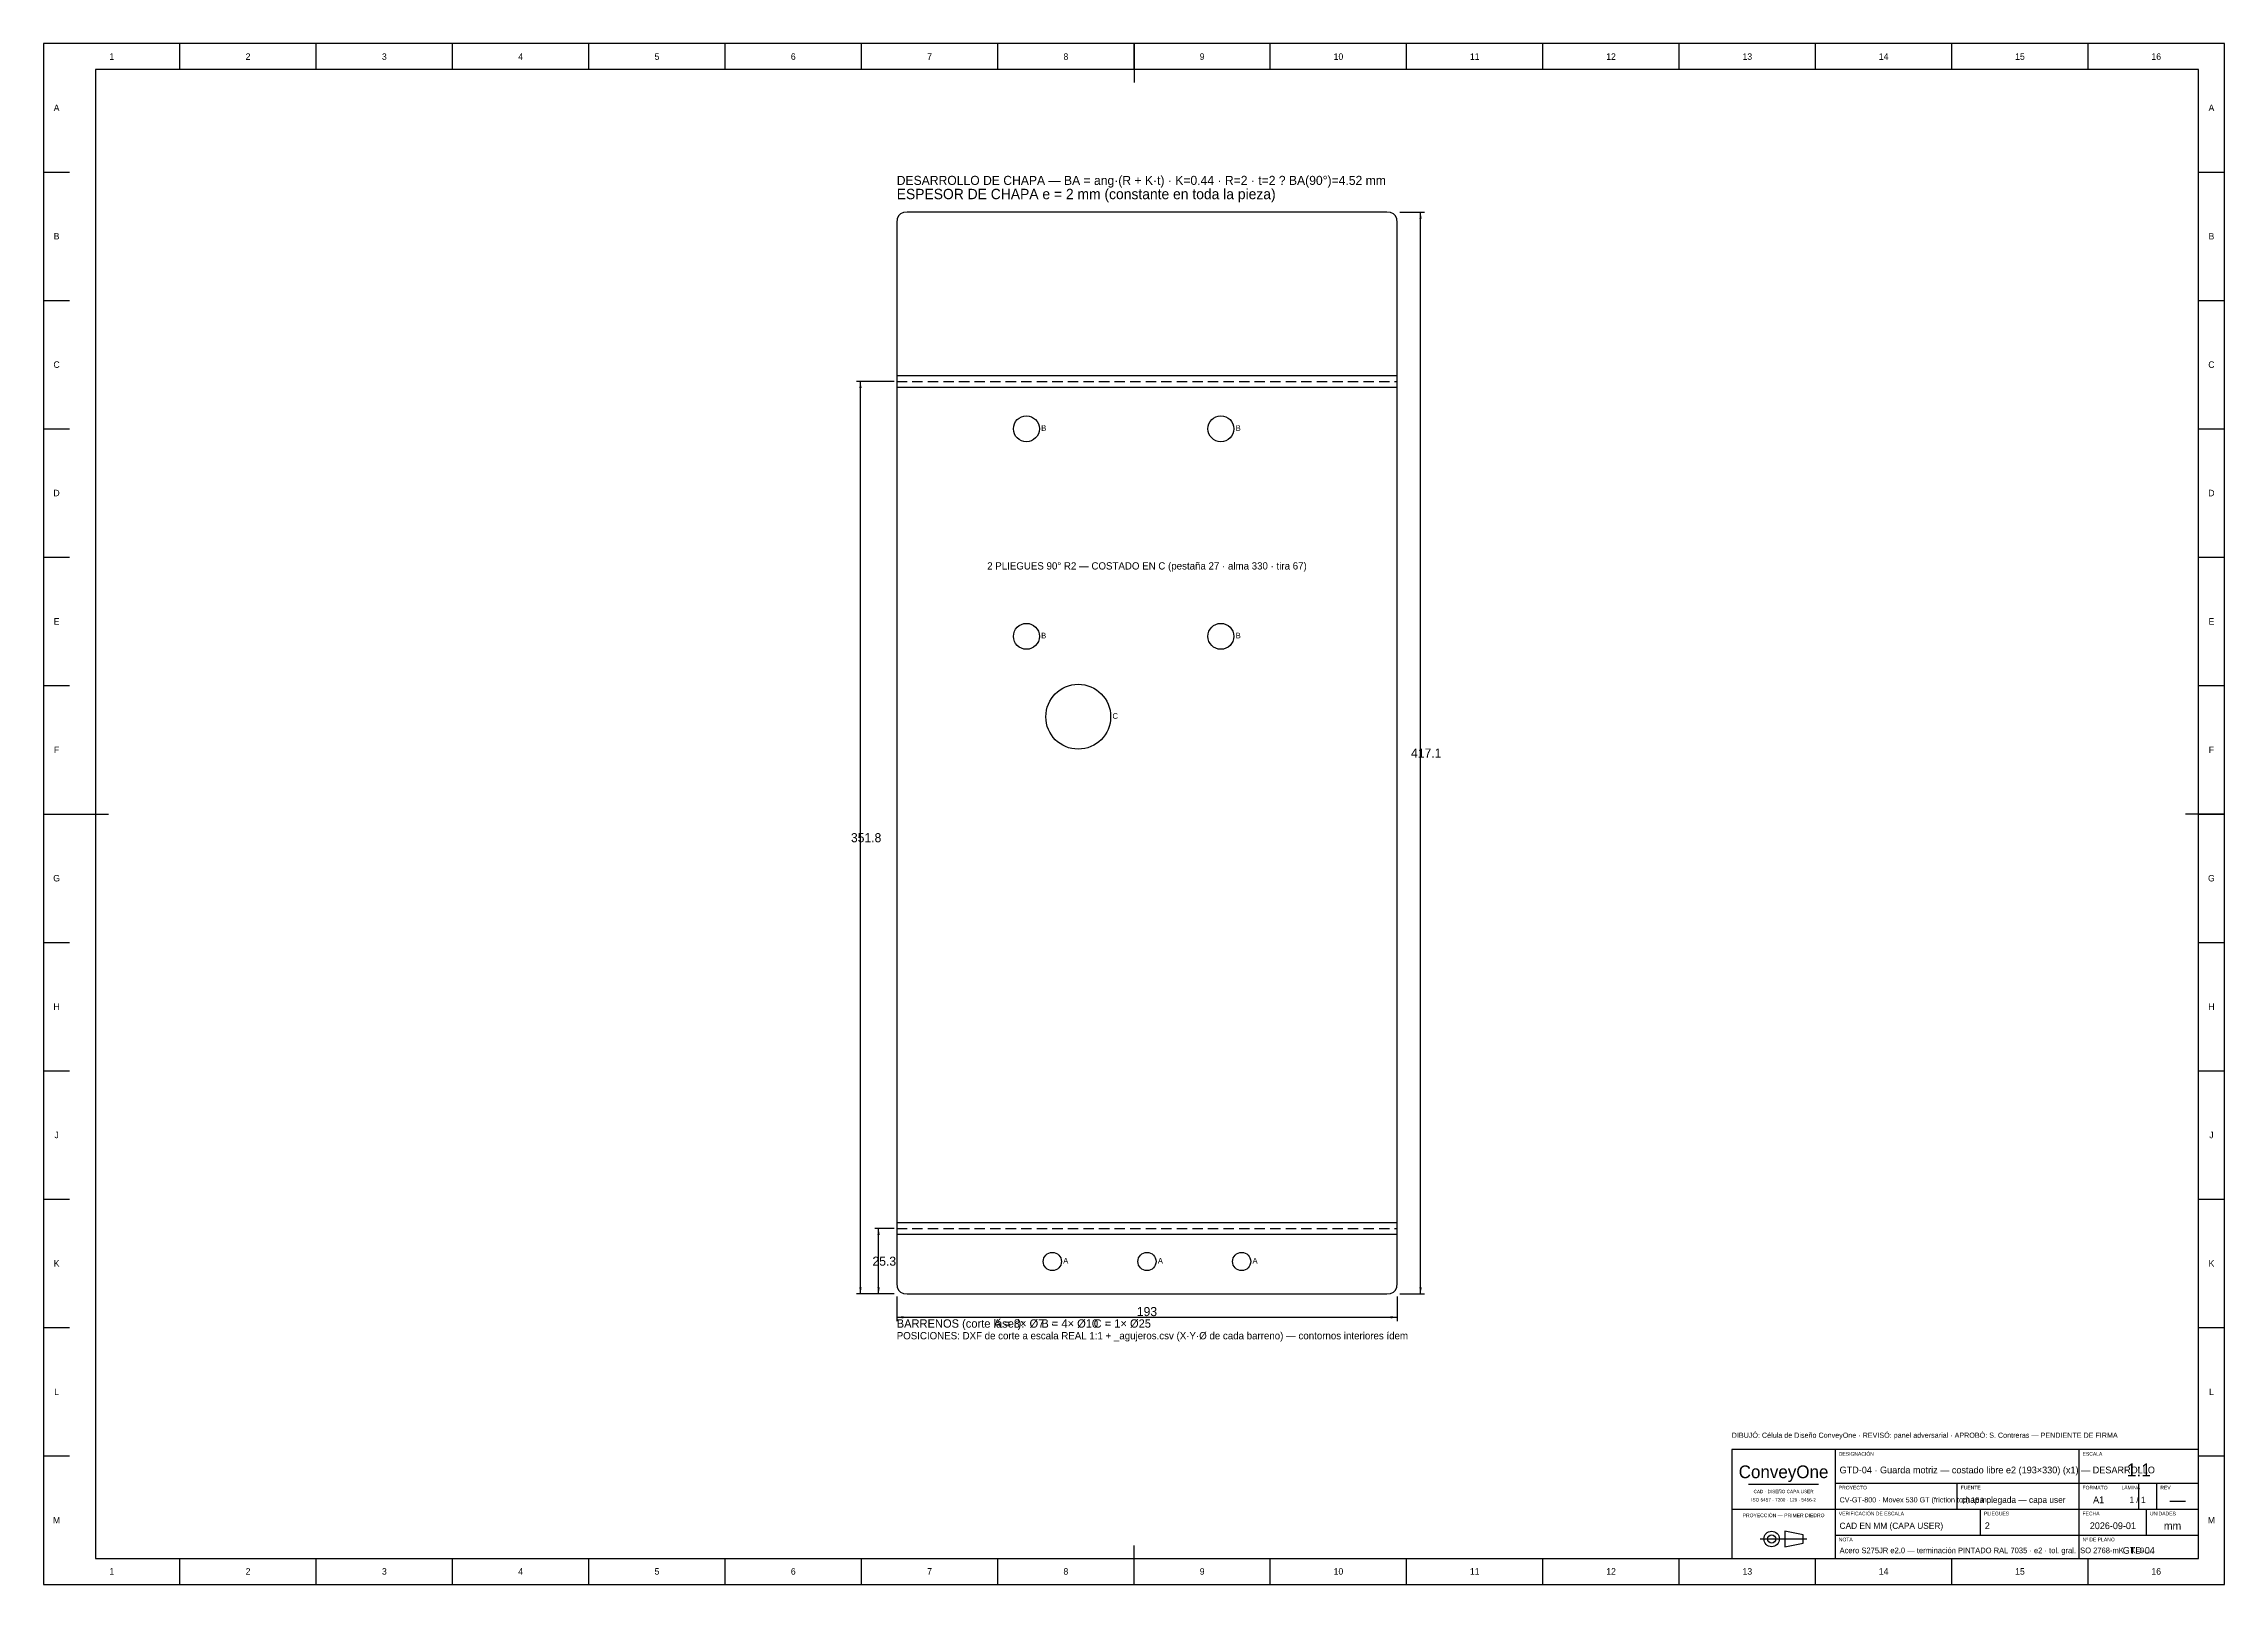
# Model space of a CAD drawing. Extents: x 0 to 841, y 0 to 594.
import ezdxf
from ezdxf.enums import TextEntityAlignment as Align

# ---------------------------------------------------------------- set-up
doc = ezdxf.new("R2010")
doc.units = 0
doc.linetypes.add('DASHED', pattern=[6, 4, -2])
for name, color, linetype in [('COTAS', 7, 'CONTINUOUS'), ('FINA', 7, 'CONTINUOUS'), ('NORMA', 7, 'CONTINUOUS'), ('PLIEGUE', 1, 'DASHED'), ('TEXTO', 7, 'CONTINUOUS'), ('VISIBLE', 7, 'CONTINUOUS')]:
    doc.layers.add(name, color=color, linetype=linetype)

msp = doc.modelspace()

# ---------------------------------------------------------------- linework, layer by layer
at = {"layer": 'COTAS'}
for p, q in [((523, 529.025), (532.5, 529.025)), ((531, 111.975), (531, 529.025)), ((328, 463.765), (313.5, 463.765)), ((315, 111.975), (315, 463.765)), ((328, 137.235), (320.5, 137.235)), ((322, 111.975), (322, 137.235)), ((328, 111.975), (313.5, 111.975)), ((328, 111.975), (320.5, 111.975)), ((329, 110.975), (329, 101.475)), ((522, 110.975), (522, 101.475)), ((523, 111.975), (532.5, 111.975)), ((329, 102.975), (522, 102.975))]:
    msp.add_line(p, q, dxfattribs=at)
for points in [[(531, 529.025), (531.45, 526.525), (530.55, 526.525)], [(315, 463.765), (315.45, 461.265), (314.55, 461.265)], [(322, 137.235), (322.45, 134.735), (321.55, 134.735)], [(315, 111.975), (315.45, 114.475), (314.55, 114.475)], [(322, 111.975), (322.45, 114.475), (321.55, 114.475)], [(531, 111.975), (531.45, 114.475), (530.55, 114.475)], [(329, 102.975), (331.5, 103.425), (331.5, 102.525)], [(522, 102.975), (519.5, 103.425), (519.5, 102.525)]]:
    msp.add_solid(points, dxfattribs=at)
at = {"layer": 'FINA'}
for p, q in [((841, 594), (0, 594)), ((0, 594), (0, 0)), ((52.5625, 584), (52.5625, 594)), ((105.125, 584), (105.125, 594)), ((157.6875, 584), (157.6875, 594)), ((210.25, 584), (210.25, 594)), ((262.8125, 584), (262.8125, 594)), ((315.375, 584), (315.375, 594)), ((367.9375, 584), (367.9375, 594)), ((420.5, 584), (420.5, 594)), ((473.0625, 584), (473.0625, 594)), ((525.625, 584), (525.625, 594)), ((578.1875, 584), (578.1875, 594)), ((630.75, 584), (630.75, 594)), ((683.3125, 584), (683.3125, 594)), ((735.875, 584), (735.875, 594)), ((788.4375, 584), (788.4375, 594)), ((841, 0), (841, 594)), ((0, 544.5), (10, 544.5)), ((831, 544.5), (841, 544.5)), ((0, 495), (10, 495)), ((831, 495), (841, 495)), ((329, 466.025), (522, 466.025)), ((329, 461.495), (522, 461.495)), ((0, 445.5), (10, 445.5)), ((831, 445.5), (841, 445.5)), ((0, 396), (10, 396)), ((831, 396), (841, 396)), ((0, 346.5), (10, 346.5)), ((831, 346.5), (841, 346.5)), ((0, 297), (10, 297)), ((831, 297), (841, 297)), ((0, 247.5), (10, 247.5)), ((831, 247.5), (841, 247.5)), ((0, 198), (10, 198)), ((831, 198), (841, 198)), ((0, 148.5), (10, 148.5)), ((831, 148.5), (841, 148.5)), ((329, 139.495), (522, 139.495)), ((329, 134.975), (522, 134.975)), ((0, 99), (10, 99)), ((831, 99), (841, 99)), ((0, 49.5), (10, 49.5)), ((831, 49.5), (841, 49.5)), ((657.5, 38.6), (684.5, 38.6)), ((691, 39), (785, 39)), ((738, 29), (738, 39)), ((785, 39), (831, 39)), ((808, 29), (808, 39)), ((815, 29), (815, 39)), ((651, 29), (691, 29)), ((691, 29), (785, 29)), ((747, 19), (747, 29)), ((785, 29), (831, 29)), ((811, 19), (811, 29)), ((662.03, 17.5), (679.97, 17.5)), ((691, 19), (785, 19)), ((785, 19), (831, 19)), ((52.5625, 0), (52.5625, 10)), ((105.125, 0), (105.125, 10)), ((157.6875, 0), (157.6875, 10)), ((210.25, 0), (210.25, 10)), ((262.8125, 0), (262.8125, 10)), ((315.375, 0), (315.375, 10)), ((367.9375, 0), (367.9375, 10)), ((420.5, 0), (420.5, 10)), ((473.0625, 0), (473.0625, 10)), ((525.625, 0), (525.625, 10)), ((578.1875, 0), (578.1875, 10)), ((630.75, 0), (630.75, 10)), ((683.3125, 0), (683.3125, 10)), ((735.875, 0), (735.875, 10)), ((788.4375, 0), (788.4375, 10)), ((0, 0), (841, 0))]:
    msp.add_line(p, q, dxfattribs=at)
at = {"layer": 'NORMA'}
for p, q in [((420.5, 594), (420.5, 579)), ((831, 584), (20, 584)), ((20, 584), (20, 10)), ((831, 10), (831, 584)), ((0, 297), (25, 297)), ((841, 297), (826, 297)), ((831, 52), (651, 52)), ((651, 52), (651, 10)), ((691, 10), (691, 52)), ((785, 10), (785, 52)), ((831, 10), (831, 52)), ((20, 10), (831, 10)), ((420.5, 0), (420.5, 15)), ((651, 10), (831, 10))]:
    msp.add_line(p, q, dxfattribs=at)
at = {"layer": 'PLIEGUE'}
for p, q in [((329, 463.765), (522, 463.765)), ((329, 137.235), (522, 137.235))]:
    msp.add_line(p, q, dxfattribs=at)
at = {"layer": 'TEXTO'}
for p, q in [((678.59, 19.11), (671.46, 20.49)), ((671.46, 20.49), (671.46, 14.51)), ((678.59, 15.89), (678.59, 19.11)), ((671.46, 14.51), (678.59, 15.89))]:
    msp.add_line(p, q, dxfattribs=at)
for radius in [2.99, 1.61]:
    msp.add_circle((666.4, 17.5), radius, dxfattribs=at)
at = {"layer": 'VISIBLE'}
for p, q in [((329.16, 526.465), (329, 525.025)), ((329, 525.025), (329, 115.975)), ((329.64, 527.585), (329.16, 526.465)), ((330.44, 528.385), (329.64, 527.585)), ((331.56, 528.865), (330.44, 528.385)), ((333, 529.025), (331.56, 528.865)), ((518, 529.025), (333, 529.025)), ((519.44, 528.865), (518, 529.025)), ((520.56, 528.385), (519.44, 528.865)), ((521.36, 527.585), (520.56, 528.385)), ((521.84, 526.465), (521.36, 527.585)), ((522, 525.025), (521.84, 526.465)), ((522, 115.975), (522, 525.025)), ((329, 115.975), (329.16, 114.535)), ((329.16, 114.535), (329.64, 113.415)), ((329.64, 113.415), (330.44, 112.615)), ((330.44, 112.615), (331.56, 112.135)), ((331.56, 112.135), (333, 111.975)), ((333, 111.975), (518, 111.975)), ((518, 111.975), (519.44, 112.135)), ((519.44, 112.135), (520.56, 112.615)), ((520.56, 112.615), (521.36, 113.415)), ((521.36, 113.415), (521.84, 114.535)), ((521.84, 114.535), (522, 115.975))]:
    msp.add_line(p, q, dxfattribs=at)
for centre, radius in [((379, 445.495), 5), ((454, 445.495), 5), ((379, 365.495), 5), ((454, 365.495), 5), ((399, 334.495), 12.5), ((389, 124.475), 3.5), ((425.5, 124.475), 3.5), ((462, 124.475), 3.5)]:
    msp.add_circle(centre, radius, dxfattribs=at)

# ---------------------------------------------------------------- texts
at = {"layer": 'COTAS'}
for s, p in [('417.1', (533.2, 320.5)), ('351.8', (317.2, 287.87)), ('25.3', (324.2, 124.605)), ('193', (425.5, 105.175))]:
    msp.add_text(s, height=3.5, dxfattribs=at).set_placement(p, align=Align.MIDDLE_CENTER)
at = {"layer": 'TEXTO'}
for s, height, p in [('1', 2.5, (26.2813, 589)), ('2', 2.5, (78.8438, 589)), ('3', 2.5, (131.4063, 589)), ('4', 2.5, (183.9688, 589)), ('5', 2.5, (236.5313, 589)), ('6', 2.5, (289.0938, 589)), ('7', 2.5, (341.6563, 589)), ('8', 2.5, (394.2188, 589)), ('9', 2.5, (446.7813, 589)), ('10', 2.5, (499.3438, 589)), ('11', 2.5, (551.9063, 589)), ('12', 2.5, (604.4688, 589)), ('13', 2.5, (657.0313, 589)), ('14', 2.5, (709.5938, 589)), ('15', 2.5, (762.1563, 589)), ('16', 2.5, (814.7188, 589)), ('A', 2.5, (5, 569.25)), ('A', 2.5, (836, 569.25)), ('B', 2.5, (5, 519.75)), ('B', 2.5, (836, 519.75)), ('C', 2.5, (5, 470.25)), ('C', 2.5, (836, 470.25)), ('D', 2.5, (5, 420.75)), ('D', 2.5, (836, 420.75)), ('2 PLIEGUES 90° R2 — COSTADO EN C (pestaña 27 · alma 330 · tira 67)', 2.8, (425.5, 392.655)), ('E', 2.5, (5, 371.25)), ('E', 2.5, (836, 371.25)), ('F', 2.5, (5, 321.75)), ('F', 2.5, (836, 321.75)), ('G', 2.5, (5, 272.25)), ('G', 2.5, (836, 272.25)), ('H', 2.5, (5, 222.75)), ('H', 2.5, (836, 222.75)), ('J', 2.5, (5, 173.25)), ('J', 2.5, (836, 173.25)), ('K', 2.5, (5, 123.75)), ('K', 2.5, (836, 123.75)), ('L', 2.5, (5, 74.25)), ('L', 2.5, (836, 74.25)), ('ConveyOne', 4.9, (671, 43.4)), ('1:1', 5, (808, 44.1)), ('CAD · DISEÑO CAPA USER', 1.3, (671, 35.8)), ('A1', 2.6, (792.5, 32.6)), ('1 / 1', 2.4, (807.5, 32.6)), ('M', 2.5, (5, 24.75)), ('PROYECCIÓN — PRIMER DIEDRO', 1.4, (671, 26.6)), ('ISO 5457 · 7200 · 129 · 5456-2', 1.3, (671, 32.6)), ('—', 4.6, (823, 32.6)), ('M', 2.5, (836, 24.75)), ('2026-09-01', 2.6, (798, 22.6)), ('mm', 3, (821, 22.6)), ('GTD-04', 2.6, (808, 13.1)), ('1', 2.5, (26.2813, 5)), ('2', 2.5, (78.8438, 5)), ('3', 2.5, (131.4063, 5)), ('4', 2.5, (183.9688, 5)), ('5', 2.5, (236.5313, 5)), ('6', 2.5, (289.0938, 5)), ('7', 2.5, (341.6563, 5)), ('8', 2.5, (394.2188, 5)), ('9', 2.5, (446.7813, 5)), ('10', 2.5, (499.3438, 5)), ('11', 2.5, (551.9063, 5)), ('12', 2.5, (604.4688, 5)), ('13', 2.5, (657.0313, 5)), ('14', 2.5, (709.5938, 5)), ('15', 2.5, (762.1563, 5)), ('16', 2.5, (814.7188, 5))]:
    msp.add_text(s, height=height, dxfattribs=at).set_placement(p, align=Align.MIDDLE_CENTER)
for s, height, p in [('DESARROLLO DE CHAPA — BA = ang·(R + K·t) · K=0.44 · R=2 · t=2 ? BA(90°)=4.52 mm', 3.5, (329, 539.525)), ('ESPESOR DE CHAPA e = 2 mm (constante en toda la pieza)', 4, (329, 534.025)), ('B', 2.2, (384.7, 444.695)), ('B', 2.2, (459.7, 444.695)), ('B', 2.2, (384.7, 364.695)), ('B', 2.2, (459.7, 364.695)), ('C', 2.2, (412.2, 333.695)), ('A', 2.2, (393.2, 123.675)), ('A', 2.2, (429.7, 123.675)), ('A', 2.2, (466.2, 123.675)), ('BARRENOS (corte láser): ', 3.2, (329, 98.975)), ('A = 3× Ø7  ·  ', 3.2, (366.4272, 98.975)), ('B = 4× Ø10  ·  ', 3.2, (384.7824, 98.975)), ('C = 1× Ø25', 3.2, (404.9168, 98.975)), ('POSICIONES: DXF de corte a escala REAL 1:1 + _agujeros.csv (X·Y·Ø de cada barreno) — contornos interiores ídem', 2.8, (329, 94.475)), ('DIBUJÓ: Célula de Diseño ConveyOne · REVISÓ: panel adversarial · APROBÓ: S. Contreras — PENDIENTE DE FIRMA', 2, (651, 56.5)), ('DESIGNACIÓN', 1.4, (692.3, 49.6)), ('ESCALA', 1.4, (786.3, 49.6)), ('PROYECTO', 1.4, (692.3, 36.6)), ('FUENTE', 1.4, (739.3, 36.6)), ('FORMATO', 1.4, (786.3, 36.6)), ('LÁMINA', 1.4, (801.3, 36.6)), ('REV', 1.4, (816.3, 36.6)), ('VERIFICACIÓN DE ESCALA', 1.4, (692.3, 26.6)), ('PLIEGUES', 1.4, (748.3, 26.6)), ('FECHA', 1.4, (786.3, 26.6)), ('UNIDADES', 1.4, (812.3, 26.6)), ('NOTA', 1.4, (692.3, 16.6)), ('Nº DE PLANO', 1.4, (786.3, 16.6))]:
    msp.add_text(s, height=height, dxfattribs=at).set_placement(p)
for s, height, p in [('GTD-04 · Guarda motriz — costado libre e2 (193×330) (x1) — DESARROLLO', 2.6243, (692.6, 44.1)), ('CV-GT-800 · Movex 530 GT (friction top) 18 in…', 2, (692.6, 32.6)), ('chapa plegada — capa user', 2.4, (739.6, 32.6)), ('CAD EN MM (CAPA USER)', 2.4, (692.6, 22.6)), ('2', 2.6, (748.6, 22.6)), ('Acero S275JR e2.0 — terminación PINTADO RAL 7035 · e2 · tol. gral. ISO 2768-mK · K=0.…', 2.1785, (692.6, 13.1))]:
    msp.add_text(s, height=height, dxfattribs=at).set_placement(p, align=Align.MIDDLE_LEFT)

doc.saveas('drawing.dxf')
